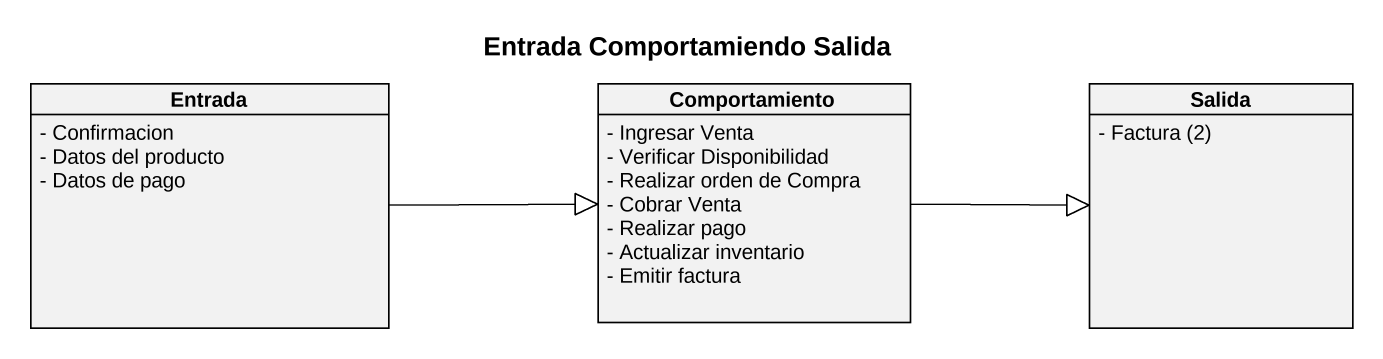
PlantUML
@startuml
title Entrada Comportamiendo Salida
hide circle
hide empty members
skinparam classAttributeIconSize 0
class Entrada {
  - Confirmacion
  - Datos del producto
  - Datos de pago
}
class Comportamiento {
  - Ingresar Venta
  - Verificar Disponibilidad
  - Realizar orden de Compra
  - Cobrar Venta
  - Realizar pago
  - Actualizar inventario
  - Emitir factura
}
class Salida {
  {field} - Factura (2)
}
Entrada -right-|> Comportamiento
Comportamiento -right-|> Salida
@enduml
